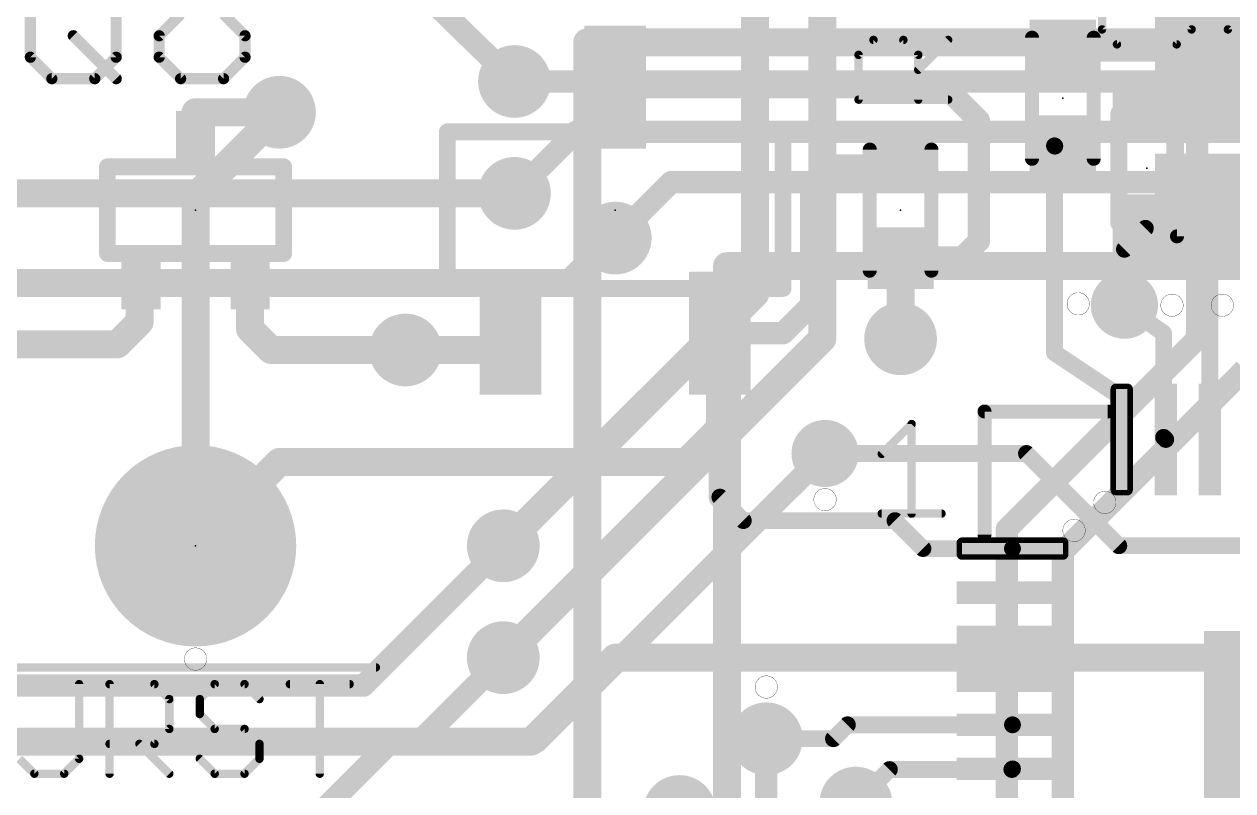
# Model space of a CAD drawing. Extents: x -18 to 144, y -21 to 125.
# Drawn here: x 40.61 to 51.58, y 72.2 to 79.16 of the extents above; entities that cross this region are included whole.
import ezdxf

# ---------------------------------------------------------------- set-up
doc = ezdxf.new("R2010")
doc.units = 0
for name, color, linetype in [('1', 251, 'CONTINUOUS'), ('114', 4, 'CONTINUOUS'), ('15', 251, 'CONTINUOUS'), ('16', 175, 'CONTINUOUS'), ('17', 1, 'CONTINUOUS'), ('18', 82, 'CONTINUOUS'), ('2', 82, 'CONTINUOUS'), ('21', 253, 'CONTINUOUS'), ('22', 251, 'CONTINUOUS'), ('23', 7, 'CONTINUOUS'), ('24', 7, 'CONTINUOUS'), ('25', 253, 'CONTINUOUS'), ('27', 251, 'CONTINUOUS'), ('28', 251, 'CONTINUOUS')]:
    doc.layers.add(name, color=color, linetype=linetype)

# ---------------------------------------------------------------- blocks, each defined once
blk = doc.blocks.new('ROUNDP')
at = {"const_width": 0.5}
blk.add_lwpolyline([(0, -0.25, 1), (0, 0.25, 1), (0, -0.25)], format="xyb", dxfattribs=at)
blk = doc.blocks.new('RECT')
blk.add_solid([(-0.5, -0.5), (0.5, -0.5), (-0.5, 0.5), (0.5, 0.5)])
blk = doc.blocks.new('RECT32512X162560R50')
at = {"const_width": 0.0508}
blk.add_lwpolyline([(0.0762, -0.4572), (0.0762, 0.4572, 0.4142), (0.0508, 0.4826), (-0.0508, 0.4826, 0.4142), (-0.0762, 0.4572), (-0.0762, -0.4572, 0.4142), (-0.0508, -0.4826), (0.0508, -0.4826, 0.4142)], format="xyb", close=True, dxfattribs=at)
blk.add_solid([(-0.0635, -0.4699), (0.0635, -0.4699), (-0.0635, 0.4699), (0.0635, 0.4699)])
blk = doc.blocks.new('ROUNDV')
at = {"const_width": 0.5}
blk.add_lwpolyline([(0, -0.25, 1), (0, 0.25, 1), (0, -0.25)], format="xyb", dxfattribs=at)

msp = doc.modelspace()

# ---------------------------------------------------------------- linework, layer by layer
at = {"layer": '1'}
for points, const_width in [([(51.2064, 78.8956), (51.2064, 80.6196)], 0.3048), ([(45.0596, 78.6384), (44.069, 79.6036)], 0.2032), ([(50.038, 78.921), (51.413, 78.921)], 0.2032), ([(51.362, 78.74), (51.2064, 78.8956)], 0.254), ([(51.362, 78.74), (51.424, 78.932)], 0.254), ([(51.413, 78.921), (51.424, 78.932)], 0.2032), ([(45.974, 78.5876), (48.9712, 78.5876)], 0.2032), ([(48.9712, 78.5876), (49.276, 78.2828)], 0.2032), ([(42.164, 78.1177), (42.164, 78.359)], 0.254), ([(42.164, 78.359), (42.926, 78.359)], 0.254), ([(49.276, 78.2828), (49.276, 77.1906)], 0.2032), ([(49.965, 78.051), (49.9618, 78.0542)], 0.1524), ([(49.9618, 78.0542), (49.9618, 76.1746)], 0.1524), ([(50.038, 78.051), (49.965, 78.051)], 0.1524), ([(47.752, 77.6224), (48.006, 77.8764)], 0.2032), ([(48.006, 77.8764), (48.5362, 77.8764)], 0.2032), ([(48.5362, 77.8764), (48.5648, 77.905)], 0.2032), ([(47.752, 76.6064), (47.752, 77.6224)], 0.2032), ([(51.372, 77.226), (51.424, 77.532)], 0.1524), ([(49.276, 77.1906), (49.1236, 77.0382)], 0.2032), ([(51.372, 75.3872), (51.372, 77.226)], 0.1524), ([(48.5648, 77.035), (48.5648, 76.3016)], 0.254), ([(48.568, 77.0382), (48.5648, 77.035)], 0.2032), ([(49.1236, 77.0382), (48.568, 77.0382)], 0.2032), ([(41.656, 76.8096), (41.6687, 76.8223)], 0.254), ([(41.656, 76.454), (41.656, 76.8096)], 0.254), ([(42.6593, 76.3905), (42.6593, 76.8223)], 0.254), ([(47.498, 76.3524), (47.752, 76.6064)], 0.2032), ([(50.5968, 76.6064), (50.9524, 76.3524)], 0.1524), ([(41.4528, 76.2508), (41.656, 76.454)], 0.254), ([(42.6593, 76.3905), (42.8498, 76.2)], 0.254), ([(39.8526, 76.2508), (41.4528, 76.2508)], 0.254), ([(44.8716, 76.2), (45.024, 76.3524)], 0.254), ([(46.924, 76.3524), (46.924, 75.4888)], 0.254), ([(46.924, 76.3524), (47.498, 76.3524)], 0.2032), ([(50.9524, 76.3524), (50.9524, 75.4068)], 0.1524), ([(42.8498, 76.2), (44.069, 76.2)], 0.254), ([(44.069, 76.2), (44.8716, 76.2)], 0.254), ([(49.9618, 76.1746), (50.572, 75.7682)], 0.1524), ([(50.572, 75.7682), (50.572, 75.3872)], 0.1524), ([(46.6192, 75.184), (46.924, 75.4888)], 0.254), ([(46.924, 75.4888), (46.924, 74.864)], 0.2032), ([(50.9524, 75.4068), (50.972, 75.3872)], 0.1524), ([(42.164, 74.422), (42.926, 75.184)], 0.254), ([(42.926, 75.184), (46.6192, 75.184)], 0.254), ([(49.7078, 75.2602), (47.879, 75.2602)], 0.1524), ([(50.546, 74.422), (49.7078, 75.2602)], 0.1524), ([(47.1374, 74.6506), (46.924, 74.864)], 0.1524), ([(48.514, 74.6506), (47.1374, 74.6506)], 0.1524), ([(48.514, 74.6506), (48.768, 74.3966)], 0.1524), ([(44.958, 74.422), (43.688, 73.152)], 0.2032), ([(48.768, 74.3966), (49.5802, 74.3966)], 0.1524), ([(49.5548, 74.3966), (49.5808, 74.396)], 0.1524), ([(49.5802, 74.3966), (49.5808, 74.396)], 0.1524), ([(51.9684, 74.422), (50.546, 74.422)], 0.1524), ([(44.9352, 73.3832), (44.196, 72.644)], 0.2032), ([(44.958, 73.406), (44.9352, 73.406)], 0.2032), ([(44.9352, 73.406), (44.9352, 73.3832)], 0.2032), ([(43.688, 73.152), (40.168, 73.152)], 0.2032), ([(47.9552, 72.6694), (48.0822, 72.7964)], 0.1524), ([(48.0822, 72.7964), (49.5804, 72.7964)], 0.1524), ([(49.5804, 72.7964), (49.5808, 72.796)], 0.1524), ([(44.196, 72.644), (40.414, 72.644)], 0.2032), ([(47.3456, 72.6694), (47.9552, 72.6694)], 0.1524), ([(48.1584, 72.0852), (48.4632, 72.39)], 0.1524), ([(48.4632, 72.39), (49.5748, 72.39)], 0.1524), ([(49.5748, 72.39), (49.5808, 72.396)], 0.1524)]:
    msp.add_lwpolyline(points, dxfattribs=dict(at, const_width=const_width))
for points, const_width in [([(50.038, 78.9718, 1), (50.038, 78.8702)], 0.1016), ([(51.2513, 78.9405, 1), (51.1615, 78.8507)], 0.127), ([(51.4844, 78.9125, 1), (51.3636, 78.9515)], 0.127), ([(51.3771, 78.9569, 1), (51.4489, 78.8851)], 0.1016), ([(51.4599, 78.8961, 1), (51.3881, 78.9679)], 0.1016), ([(51.413, 78.8702, 1), (51.413, 78.9718)], 0.1016), ([(51.1302, 78.8956, 1), (51.2826, 78.8956)], 0.1524), ([(51.3016, 78.7595, 1), (51.4224, 78.7205)], 0.127), ([(51.3171, 78.6951, 1), (51.4069, 78.7849)], 0.127), ([(45.0241, 78.602, 1), (45.0951, 78.6748)], 0.1016), ([(45.974, 78.6384, 1), (45.974, 78.5368)], 0.1016), ([(49.0071, 78.6235, 1), (48.9353, 78.5517)], 0.1016), ([(48.9712, 78.5368, 1), (48.9712, 78.6384)], 0.1016), ([(42.2275, 78.359, 1), (42.1005, 78.359)], 0.127), ([(42.164, 78.4225, 1), (42.164, 78.2955)], 0.127), ([(42.926, 78.2955, 1), (42.926, 78.4225)], 0.127), ([(49.3268, 78.2828, 1), (49.2252, 78.2828)], 0.1016), ([(49.2401, 78.2469, 1), (49.3119, 78.3187)], 0.1016), ([(42.1005, 78.1177, 1), (42.2275, 78.1177)], 0.127), ([(49.9999, 78.0542, 1), (49.9237, 78.0542)], 0.0762), ([(49.9887, 78.0811, 1), (49.9349, 78.0273)], 0.0762), ([(49.965, 78.0891, 1), (49.965, 78.0129)], 0.0762), ([(50.038, 78.0129, 1), (50.038, 78.0891)], 0.0762), ([(49.9381, 78.0241, 1), (49.9919, 78.0779)], 0.0762), ([(48.006, 77.9272, 1), (48.006, 77.8256)], 0.1016), ([(48.0419, 77.8405, 1), (47.9701, 77.9123)], 0.1016), ([(48.5003, 77.9123, 1), (48.5721, 77.8405)], 0.1016), ([(48.6007, 77.8691, 1), (48.5289, 77.9409)], 0.1016), ([(48.5362, 77.8256, 1), (48.5362, 77.9272)], 0.1016), ([(47.8028, 77.6224, 1), (47.7012, 77.6224)], 0.1016), ([(47.7161, 77.6583, 1), (47.7879, 77.5865)], 0.1016), ([(51.4616, 77.5256, 1), (51.3864, 77.5384)], 0.0762), ([(49.3119, 77.1547, 1), (49.2401, 77.2265)], 0.1016), ([(51.4101, 77.226, 1), (51.3339, 77.226)], 0.0762), ([(51.3344, 77.2324, 1), (51.4096, 77.2196)], 0.0762), ([(48.6283, 77.035, 1), (48.5013, 77.035)], 0.127), ([(48.568, 77.089, 1), (48.568, 76.9874)], 0.1016), ([(48.6039, 77.0023, 1), (48.5321, 77.0741)], 0.1016), ([(49.1236, 76.9874, 1), (49.1236, 77.089)], 0.1016), ([(49.2252, 77.1906, 1), (49.3268, 77.1906)], 0.1016), ([(48.5289, 77.0709, 1), (48.6007, 76.9991)], 0.1016), ([(49.0877, 77.0741, 1), (49.1595, 77.0023)], 0.1016), ([(41.7195, 76.8096, 1), (41.5925, 76.8096)], 0.127), ([(41.7136, 76.7774, 1), (41.6238, 76.8672)], 0.127), ([(42.7228, 76.8223, 1), (42.5958, 76.8223)], 0.127), ([(41.6111, 76.8545, 1), (41.7009, 76.7647)], 0.127), ([(47.7879, 76.5705, 1), (47.7161, 76.6423)], 0.1016), ([(47.7012, 76.6064, 1), (47.8028, 76.6064)], 0.1016), ([(50.6189, 76.6374, 1), (50.5747, 76.5754)], 0.0762), ([(41.5925, 76.454, 1), (41.7195, 76.454)], 0.127), ([(41.7009, 76.4091, 1), (41.6111, 76.4989)], 0.127), ([(42.7042, 76.4354, 1), (42.6144, 76.3456)], 0.127), ([(41.4528, 76.1873, 1), (41.4528, 76.3143)], 0.127), ([(42.5958, 76.3905, 1), (42.7228, 76.3905)], 0.127), ([(45.0689, 76.3075, 1), (44.9791, 76.3973)], 0.127), ([(46.9875, 76.3524, 1), (46.8605, 76.3524)], 0.127), ([(46.924, 76.4032, 1), (46.924, 76.3016)], 0.1016), ([(47.4621, 76.3883, 1), (47.5339, 76.3165)], 0.1016), ([(47.498, 76.3016, 1), (47.498, 76.4032)], 0.1016), ([(50.9905, 76.3524, 1), (50.9143, 76.3524)], 0.0762), ([(50.9303, 76.3214, 1), (50.9745, 76.3834)], 0.0762), ([(41.4079, 76.2957, 1), (41.4977, 76.2059)], 0.127), ([(42.8498, 76.2635, 1), (42.8498, 76.1365)], 0.127), ([(42.8049, 76.1551, 1), (42.8947, 76.2449)], 0.127), ([(44.069, 76.2635, 1), (44.069, 76.1365)], 0.127), ([(44.069, 76.1365, 1), (44.069, 76.2635)], 0.127), ([(44.8267, 76.2449, 1), (44.9165, 76.1551)], 0.127), ([(44.8716, 76.1365, 1), (44.8716, 76.2635)], 0.127), ([(48.5013, 76.3016, 1), (48.6283, 76.3016)], 0.127), ([(49.9829, 76.2063, 1), (49.9407, 76.1429)], 0.0762), ([(49.9237, 76.1746, 1), (49.9999, 76.1746)], 0.0762), ([(50.6101, 75.7682, 1), (50.5339, 75.7682)], 0.0762), ([(50.5509, 75.7365, 1), (50.5931, 75.7999)], 0.0762), ([(46.9689, 75.4439, 1), (46.8791, 75.5337)], 0.127), ([(46.8605, 75.4888, 1), (46.9875, 75.4888)], 0.127), ([(46.9748, 75.4888, 1), (46.8732, 75.4888)], 0.1016), ([(50.5339, 75.3872, 1), (50.6101, 75.3872)], 0.0762), ([(50.9143, 75.4068, 1), (50.9905, 75.4068)], 0.0762), ([(50.9793, 75.4337, 1), (50.9255, 75.3799)], 0.0762), ([(50.9451, 75.3603, 1), (50.9989, 75.4141)], 0.0762), ([(51.3339, 75.3872, 1), (51.4101, 75.3872)], 0.0762), ([(42.926, 75.2475, 1), (42.926, 75.1205)], 0.127), ([(42.9709, 75.1391, 1), (42.8811, 75.2289)], 0.127), ([(46.5743, 75.2289, 1), (46.6641, 75.1391)], 0.127), ([(46.6192, 75.1205, 1), (46.6192, 75.2475)], 0.127), ([(47.879, 75.2983, 1), (47.879, 75.2221)], 0.0762), ([(49.7347, 75.2871, 1), (49.6809, 75.2333)], 0.0762), ([(49.7078, 75.2221, 1), (49.7078, 75.2983)], 0.0762), ([(46.8732, 74.864, 1), (46.9748, 74.864)], 0.1016), ([(46.9509, 74.8909, 1), (46.8971, 74.8371)], 0.0762), ([(47.1374, 74.6887, 1), (47.1374, 74.6125)], 0.0762), ([(48.5409, 74.6775, 1), (48.4871, 74.6237)], 0.0762), ([(48.514, 74.6125, 1), (48.514, 74.6887)], 0.0762), ([(47.1105, 74.6237, 1), (47.1643, 74.6775)], 0.0762), ([(42.1191, 74.4669, 1), (42.2089, 74.3771)], 0.127), ([(44.9939, 74.3861, 1), (44.9221, 74.4579)], 0.1016), ([(48.768, 74.4347, 1), (48.768, 74.3585)], 0.0762), ([(48.7411, 74.3697, 1), (48.7949, 74.4235)], 0.0762), ([(49.5557, 74.4347, 1), (49.5539, 74.3585)], 0.0762), ([(49.6071, 74.4235, 1), (49.5533, 74.3697)], 0.0762), ([(49.5539, 74.3691, 1), (49.6077, 74.4229)], 0.0762), ([(49.5799, 74.3579, 1), (49.5817, 74.4341)], 0.0762), ([(49.5802, 74.3585, 1), (49.5802, 74.4347)], 0.0762), ([(50.546, 74.4601, 1), (50.546, 74.3839)], 0.0762), ([(50.5191, 74.3951, 1), (50.5729, 74.4489)], 0.0762), ([(44.9352, 73.4568, 1), (44.9352, 73.3552)], 0.1016), ([(44.986, 73.406, 1), (44.8844, 73.406)], 0.1016), ([(44.8844, 73.3832, 1), (44.986, 73.3832)], 0.1016), ([(44.9711, 73.3473, 1), (44.8993, 73.4191)], 0.1016), ([(44.958, 73.3552, 1), (44.958, 73.4568)], 0.1016), ([(43.6521, 73.1879, 1), (43.7239, 73.1161)], 0.1016), ([(43.688, 73.1012, 1), (43.688, 73.2028)], 0.1016), ([(48.0822, 72.8345, 1), (48.0822, 72.7583)], 0.0762), ([(48.1091, 72.7695, 1), (48.0553, 72.8233)], 0.0762), ([(49.6073, 72.8233, 1), (49.5535, 72.7695)], 0.0762), ([(49.5539, 72.7691, 1), (49.6077, 72.8229)], 0.0762), ([(49.5804, 72.7583, 1), (49.5804, 72.8345)], 0.0762), ([(44.1601, 72.6799, 1), (44.2319, 72.6081)], 0.1016), ([(44.196, 72.5932, 1), (44.196, 72.6948)], 0.1016), ([(47.3456, 72.7075, 1), (47.3456, 72.6313)], 0.0762), ([(47.9283, 72.6963, 1), (47.9821, 72.6425)], 0.0762), ([(47.9552, 72.6313, 1), (47.9552, 72.7075)], 0.0762), ([(48.4632, 72.4281, 1), (48.4632, 72.3519)], 0.0762), ([(48.4901, 72.3631, 1), (48.4363, 72.4169)], 0.0762), ([(49.5479, 72.4169, 1), (49.6017, 72.3631)], 0.0762), ([(49.6077, 72.3691, 1), (49.5539, 72.4229)], 0.0762), ([(49.5748, 72.3519, 1), (49.5748, 72.4281)], 0.0762)]:
    msp.add_lwpolyline(points, format="xyb", dxfattribs=dict(at, const_width=const_width))
at = {"layer": '114', "const_width": 0.0025}
for points in [[(50.1777, 76.5175, 1), (50.1777, 76.7207, 1), (50.1777, 76.5175)], [(51.0286, 76.5048, 1), (51.0286, 76.708, 1), (51.0286, 76.5048)], [(51.4858, 76.5048, 1), (51.4858, 76.708, 1), (51.4858, 76.5048)], [(47.879, 74.7395, 1), (47.879, 74.9427, 1), (47.879, 74.7395)], [(50.419, 74.7141, 1), (50.419, 74.9173, 1), (50.419, 74.7141)], [(50.1396, 74.4601, 1), (50.1396, 74.6633, 1), (50.1396, 74.4601)], [(42.164, 73.2917, 1), (42.164, 73.4949, 1), (42.164, 73.2917)], [(47.3456, 73.0377, 1), (47.3456, 73.2409, 1), (47.3456, 73.0377)]]:
    msp.add_lwpolyline(points, format="xyb", dxfattribs=at)
at = {"layer": '15'}
for points, const_width in [([(66.04, 78.994), (45.72, 78.994)], 0.254), ([(45.72, 78.994), (45.72, 59.69)], 0.254), ([(65.024, 78.6384), (45.0596, 78.6384)], 0.2032), ([(45.6184, 78.1812), (45.0596, 77.6224)], 0.2032), ([(61.3156, 78.1812), (45.6184, 78.1812)], 0.2032), ([(46.482, 77.724), (45.974, 77.216)], 0.2032), ([(60.452, 77.724), (46.482, 77.724)], 0.2032), ([(46.99, 76.962), (64.77, 76.962)], 0.254), ([(46.99, 60.96), (46.99, 76.962)], 0.254)]:
    msp.add_lwpolyline(points, dxfattribs=dict(at, const_width=const_width))
for points, const_width in [([(45.72, 79.0575, 1), (45.72, 78.9305)], 0.127), ([(45.7835, 78.994, 1), (45.6565, 78.994)], 0.127), ([(45.0596, 78.6892, 1), (45.0596, 78.5876)], 0.1016), ([(45.6184, 78.232, 1), (45.6184, 78.1304)], 0.1016), ([(45.6543, 78.1453, 1), (45.5825, 78.2171)], 0.1016), ([(46.482, 77.7748, 1), (46.482, 77.6732)], 0.1016), ([(46.5179, 77.6881, 1), (46.4461, 77.7599)], 0.1016), ([(45.0237, 77.6583, 1), (45.0955, 77.5865)], 0.1016), ([(45.9381, 77.2519, 1), (46.0099, 77.1801)], 0.1016), ([(46.99, 77.0255, 1), (46.99, 76.8985)], 0.127), ([(47.0535, 76.962, 1), (46.9265, 76.962)], 0.127)]:
    msp.add_lwpolyline(points, format="xyb", dxfattribs=dict(at, const_width=const_width))
at = {"layer": '16'}
for points, const_width in [([(47.244, 76.708), (47.244, 81.28)], 0.254), ([(47.8536, 76.3016), (47.8536, 80.1116)], 0.254), ([(51.943, 78.3971), (50.8, 78.3971)], 0.254), ([(45.0596, 77.6224), (34.3916, 77.6224)], 0.254), ([(50.7873, 77.3049), (50.5968, 77.1144)], 0.1524), ([(50.8, 77.3049), (51.943, 77.3049)], 0.254), ([(50.8, 77.3049), (50.7873, 77.3049)], 0.1524), ([(45.974, 77.216), (45.5676, 76.8096)], 0.254), ([(50.5968, 77.1144), (50.5968, 76.6064)], 0.1524), ([(45.5676, 76.8096), (36.4744, 76.8096)], 0.254), ([(44.958, 74.422), (47.244, 76.708)], 0.254), ([(44.958, 73.406), (47.8536, 76.3016)], 0.254), ([(45.974, 73.406), (45.212, 72.644)], 0.254), ([(57.912, 73.406), (45.974, 73.406)], 0.254), ([(45.212, 72.644), (35.456, 72.644)], 0.254)]:
    msp.add_lwpolyline(points, dxfattribs=dict(at, const_width=const_width))
for points, const_width in [([(50.8, 78.4606, 1), (50.8, 78.3336)], 0.127), ([(45.0596, 77.5589, 1), (45.0596, 77.6859)], 0.127), ([(50.8, 77.3684, 1), (50.8, 77.2414)], 0.127), ([(50.7873, 77.343, 1), (50.7873, 77.2668)], 0.0762), ([(50.8142, 77.278, 1), (50.7604, 77.3318)], 0.0762), ([(50.8, 77.2668, 1), (50.8, 77.343)], 0.0762), ([(46.0189, 77.1711, 1), (45.9291, 77.2609)], 0.127), ([(50.6349, 77.1144, 1), (50.5587, 77.1144)], 0.0762), ([(50.5699, 77.1413, 1), (50.6237, 77.0875)], 0.0762), ([(45.5676, 76.7461, 1), (45.5676, 76.8731)], 0.127), ([(45.5227, 76.8545, 1), (45.6125, 76.7647)], 0.127), ([(47.2889, 76.6631, 1), (47.1991, 76.7529)], 0.127), ([(47.1805, 76.708, 1), (47.3075, 76.708)], 0.127), ([(50.5587, 76.6064, 1), (50.6349, 76.6064)], 0.0762), ([(47.8985, 76.2567, 1), (47.8087, 76.3465)], 0.127), ([(47.7901, 76.3016, 1), (47.9171, 76.3016)], 0.127), ([(44.9131, 74.4669, 1), (45.0029, 74.3771)], 0.127), ([(45.974, 73.4695, 1), (45.974, 73.3425)], 0.127), ([(46.0189, 73.3611, 1), (45.9291, 73.4509)], 0.127), ([(44.9131, 73.4509, 1), (45.0029, 73.3611)], 0.127), ([(45.1671, 72.6889, 1), (45.2569, 72.5991)], 0.127), ([(45.212, 72.5805, 1), (45.212, 72.7075)], 0.127)]:
    msp.add_lwpolyline(points, format="xyb", dxfattribs=dict(at, const_width=const_width))
at = {"layer": '2'}
for points, const_width in [([(51.2572, 76.3016), (51.2572, 80.5307)], 0.2032), ([(42.926, 78.359), (42.164, 77.597)], 0.254), ([(42.164, 77.597), (42.164, 74.422)], 0.254), ([(49.53, 74.5744), (51.2572, 76.3016)], 0.2032), ([(50.038, 74.3712), (51.689, 76.0222)], 0.2032), ([(47.879, 75.2602), (45.2628, 72.644)], 0.2032), ([(49.53, 71.3232), (49.53, 74.5744)], 0.2032), ([(50.038, 71.2216), (50.038, 74.3712)], 0.2032), ([(47.3456, 71.882), (47.3456, 72.6694)], 0.2032), ([(42.164, 70.866), (43.942, 72.644)], 0.2032), ([(43.942, 72.644), (45.2628, 72.644)], 0.2032)]:
    msp.add_lwpolyline(points, dxfattribs=dict(at, const_width=const_width))
for points, const_width in [([(42.9709, 78.3141, 1), (42.8811, 78.4039)], 0.127), ([(42.2275, 77.597, 1), (42.1005, 77.597)], 0.127), ([(42.1191, 77.6419, 1), (42.2089, 77.5521)], 0.127), ([(51.2931, 76.2657, 1), (51.2213, 76.3375)], 0.1016), ([(51.2064, 76.3016, 1), (51.308, 76.3016)], 0.1016), ([(47.9149, 75.2243, 1), (47.8431, 75.2961)], 0.1016), ([(49.5808, 74.5744, 1), (49.4792, 74.5744)], 0.1016), ([(49.4941, 74.6103, 1), (49.5659, 74.5385)], 0.1016), ([(42.1005, 74.422, 1), (42.2275, 74.422)], 0.127), ([(50.0888, 74.3712, 1), (49.9872, 74.3712)], 0.1016), ([(50.0021, 74.4071, 1), (50.0739, 74.3353)], 0.1016), ([(47.3964, 72.6694, 1), (47.2948, 72.6694)], 0.1016), ([(43.942, 72.6948, 1), (43.942, 72.5932)], 0.1016), ([(43.9779, 72.6081, 1), (43.9061, 72.6799)], 0.1016), ([(45.2269, 72.6799, 1), (45.2987, 72.6081)], 0.1016), ([(45.2628, 72.5932, 1), (45.2628, 72.6948)], 0.1016)]:
    msp.add_lwpolyline(points, format="xyb", dxfattribs=dict(at, const_width=const_width))
at = {"layer": '21'}
for points, const_width in [([(51.074, 77.232), (51.074, 79.232)], 0.127), ([(49.758, 77.936), (49.758, 79.036)], 0.127), ([(50.318, 77.936), (50.318, 79.036)], 0.127), ([(47.498, 78.1812), (44.45, 78.1812)], 0.1524), ([(44.45, 78.1812), (44.45, 76.7588)], 0.1524), ([(47.498, 76.7588), (47.498, 78.1812)], 0.1524), ([(48.2848, 78.02), (48.2848, 76.92)], 0.127), ([(48.8448, 78.02), (48.8448, 76.92)], 0.127), ([(42.9641, 77.8637), (41.3639, 77.8637)], 0.1524), ([(41.3639, 77.8637), (41.3639, 77.0763)], 0.1524), ([(42.9641, 77.0763), (42.9641, 77.8637)], 0.1524), ([(53.574, 77.232), (51.074, 77.232)], 0.127), ([(41.3639, 77.0763), (42.9641, 77.0763)], 0.1524), ([(44.45, 76.7588), (47.498, 76.7588)], 0.1524), ([(49.3268, 74.5236), (49.3268, 75.6412)], 0.127), ([(49.3268, 75.6412), (50.4444, 75.6412)], 0.127), ([(48.3939, 75.2564), (48.6651, 75.5276)], 0.0762), ([(48.6651, 75.5276), (48.6651, 74.7141)], 0.0762), ([(48.3939, 74.7141), (48.9363, 74.7141)], 0.0762), ([(40.5268, 73.3171), (43.8012, 73.3171)], 0.0762), ([(41.1073, 72.4875), (41.1073, 73.1654)], 0.0762), ([(41.3835, 72.3519), (41.3835, 73.1654)], 0.0762), ([(41.3835, 73.1654), (41.7903, 73.1654)], 0.0762), ([(41.7903, 73.1654), (41.9259, 73.0298)], 0.0762), ([(42.3377, 73.1654), (42.2021, 73.0298)], 0.0762), ([(42.6088, 73.1654), (42.3377, 73.1654)], 0.0762), ([(42.7444, 73.0298), (42.6088, 73.1654)], 0.0762), ([(43.0207, 73.1654), (43.563, 73.1654)], 0.0762), ([(43.2918, 72.3519), (43.2918, 73.1654)], 0.0762), ([(41.9259, 73.0298), (41.9259, 72.7586)], 0.0762), ([(42.2021, 73.0298), (42.2021, 72.8942)], 0.0762), ([(42.2021, 72.8942), (42.3377, 72.7586)], 0.0762), ([(41.9259, 72.7586), (41.7903, 72.6231)], 0.0762), ([(42.3377, 72.7586), (42.6088, 72.7586)], 0.0762), ([(42.6088, 72.7586), (42.7444, 72.6231)], 0.0762), ([(41.7903, 72.6231), (41.3835, 72.6231)], 0.0762), ([(41.6547, 72.6231), (41.9259, 72.3519)], 0.0762), ([(42.7444, 72.6231), (42.7444, 72.4875)], 0.0762), ([(40.5649, 72.4875), (40.7005, 72.3519)], 0.0762), ([(40.9717, 72.3519), (41.1073, 72.4875)], 0.0762), ([(42.3377, 72.3519), (42.2021, 72.4875)], 0.0762), ([(42.7444, 72.4875), (42.6088, 72.3519)], 0.0762), ([(40.7005, 72.3519), (40.9717, 72.3519)], 0.0762), ([(42.6088, 72.3519), (42.3377, 72.3519)], 0.0762)]:
    msp.add_lwpolyline(points, dxfattribs=dict(at, const_width=const_width))
for points, const_width in [([(49.7898, 79.036, 1), (49.7263, 79.036)], 0.0635), ([(50.3498, 79.036, 1), (50.2863, 79.036)], 0.0635), ([(44.45, 78.2193, 1), (44.45, 78.1431)], 0.0762), ([(44.4881, 78.1812, 1), (44.4119, 78.1812)], 0.0762), ([(47.5361, 78.1812, 1), (47.4599, 78.1812)], 0.0762), ([(47.498, 78.1431, 1), (47.498, 78.2193)], 0.0762), ([(48.3166, 78.02, 1), (48.2531, 78.02)], 0.0635), ([(48.8766, 78.02, 1), (48.813, 78.02)], 0.0635), ([(41.3639, 77.9018, 1), (41.3639, 77.8256)], 0.0762), ([(41.402, 77.8637, 1), (41.3258, 77.8637)], 0.0762), ([(43.0022, 77.8637, 1), (42.926, 77.8637)], 0.0762), ([(42.9641, 77.8256, 1), (42.9641, 77.9018)], 0.0762), ([(49.7263, 77.936, 1), (49.7898, 77.936)], 0.0635), ([(50.2863, 77.936, 1), (50.3498, 77.936)], 0.0635), ([(51.074, 77.2638, 1), (51.074, 77.2002)], 0.0635), ([(51.0423, 77.232, 1), (51.1058, 77.232)], 0.0635), ([(41.3639, 77.1144, 1), (41.3639, 77.0382)], 0.0762), ([(42.9641, 77.0382, 1), (42.9641, 77.1144)], 0.0762), ([(41.3258, 77.0763, 1), (41.402, 77.0763)], 0.0762), ([(42.926, 77.0763, 1), (43.0022, 77.0763)], 0.0762), ([(48.2531, 76.92, 1), (48.3166, 76.92)], 0.0635), ([(48.813, 76.92, 1), (48.8766, 76.92)], 0.0635), ([(44.45, 76.7969, 1), (44.45, 76.7207)], 0.0762), ([(47.498, 76.7207, 1), (47.498, 76.7969)], 0.0762), ([(44.4119, 76.7588, 1), (44.4881, 76.7588)], 0.0762), ([(47.4599, 76.7588, 1), (47.5361, 76.7588)], 0.0762), ([(49.3268, 75.673, 1), (49.3268, 75.6094)], 0.0635), ([(49.3586, 75.6412, 1), (49.2951, 75.6412)], 0.0635), ([(50.4444, 75.6094, 1), (50.4444, 75.673)], 0.0635), ([(48.6841, 75.5276, 1), (48.646, 75.5276)], 0.0381), ([(48.6786, 75.5141, 1), (48.6516, 75.5411)], 0.0381), ([(48.3805, 75.2699, 1), (48.4074, 75.243)], 0.0381), ([(48.3939, 74.7331, 1), (48.3939, 74.6951)], 0.0381), ([(48.646, 74.7141, 1), (48.6841, 74.7141)], 0.0381), ([(48.9363, 74.6951, 1), (48.9363, 74.7331)], 0.0381), ([(49.2951, 74.5236, 1), (49.3586, 74.5236)], 0.0635), ([(43.8012, 73.2981, 1), (43.8012, 73.3362)], 0.0381), ([(41.1263, 73.1654, 1), (41.0882, 73.1654)], 0.0381), ([(41.4026, 73.1654, 1), (41.3645, 73.1654)], 0.0381), ([(41.3835, 73.1844, 1), (41.3835, 73.1463)], 0.0381), ([(41.8037, 73.1789, 1), (41.7768, 73.1519)], 0.0381), ([(41.7903, 73.1463, 1), (41.7903, 73.1844)], 0.0381), ([(42.3377, 73.1844, 1), (42.3377, 73.1463)], 0.0381), ([(42.3512, 73.1519, 1), (42.3242, 73.1789)], 0.0381), ([(42.6223, 73.1789, 1), (42.5954, 73.1519)], 0.0381), ([(42.6088, 73.1463, 1), (42.6088, 73.1844)], 0.0381), ([(43.0207, 73.1844, 1), (43.0207, 73.1463)], 0.0381), ([(43.3109, 73.1654, 1), (43.2728, 73.1654)], 0.0381), ([(43.563, 73.1463, 1), (43.563, 73.1844)], 0.0381), ([(41.9449, 73.0298, 1), (41.9068, 73.0298)], 0.0381), ([(41.9124, 73.0163, 1), (41.9393, 73.0433)], 0.0381), ([(42.1886, 73.0433, 1), (42.2156, 73.0163)], 0.0381), ([(42.2212, 73.0298, 1), (42.1831, 73.0298)], 0.0381), ([(42.731, 73.0163, 1), (42.7579, 73.0433)], 0.0381), ([(42.2156, 72.9077, 1), (42.1886, 72.8808)], 0.0381), ([(42.1831, 72.8942, 1), (42.2212, 72.8942)], 0.0381), ([(41.9068, 72.7586, 1), (41.9449, 72.7586)], 0.0381), ([(41.9393, 72.7452, 1), (41.9124, 72.7721)], 0.0381), ([(42.3377, 72.7777, 1), (42.3377, 72.7396)], 0.0381), ([(42.3242, 72.7452, 1), (42.3512, 72.7721)], 0.0381), ([(42.6223, 72.7721, 1), (42.5954, 72.7452)], 0.0381), ([(42.6088, 72.7396, 1), (42.6088, 72.7777)], 0.0381), ([(41.3835, 72.6421, 1), (41.3835, 72.604)], 0.0381), ([(41.6682, 72.6365, 1), (41.6412, 72.6096)], 0.0381), ([(41.7768, 72.6365, 1), (41.8037, 72.6096)], 0.0381), ([(41.7903, 72.604, 1), (41.7903, 72.6421)], 0.0381), ([(42.7635, 72.6231, 1), (42.7254, 72.6231)], 0.0381), ([(42.731, 72.6096, 1), (42.7579, 72.6365)], 0.0381), ([(41.0882, 72.4875, 1), (41.1263, 72.4875)], 0.0381), ([(41.1207, 72.474, 1), (41.0938, 72.501)], 0.0381), ([(42.2156, 72.501, 1), (42.1886, 72.474)], 0.0381), ([(42.7254, 72.4875, 1), (42.7635, 72.4875)], 0.0381), ([(42.7579, 72.474, 1), (42.731, 72.501)], 0.0381), ([(40.7005, 72.3709, 1), (40.7005, 72.3329)], 0.0381), ([(40.6871, 72.3384, 1), (40.714, 72.3654)], 0.0381), ([(40.9582, 72.3654, 1), (40.9852, 72.3384)], 0.0381), ([(40.9717, 72.3329, 1), (40.9717, 72.3709)], 0.0381), ([(41.3645, 72.3519, 1), (41.4026, 72.3519)], 0.0381), ([(41.9124, 72.3384, 1), (41.9393, 72.3654)], 0.0381), ([(42.3377, 72.3709, 1), (42.3377, 72.3329)], 0.0381), ([(42.3242, 72.3384, 1), (42.3512, 72.3654)], 0.0381), ([(42.5954, 72.3654, 1), (42.6223, 72.3384)], 0.0381), ([(42.6088, 72.3329, 1), (42.6088, 72.3709)], 0.0381), ([(43.2728, 72.3519, 1), (43.3109, 72.3519)], 0.0381)]:
    msp.add_lwpolyline(points, format="xyb", dxfattribs=dict(at, const_width=const_width))
at = {"layer": '22', "const_width": 0.1524}
for points in [[(50.546, 77.351), (50.546, 78.351)], [(51.054, 78.351), (51.054, 77.351)]]:
    msp.add_lwpolyline(points, dxfattribs=at)
at = {"layer": '22', "const_width": 0.0762}
for points in [[(50.5841, 78.351, 1), (50.5079, 78.351)], [(51.0921, 78.351, 1), (51.0159, 78.351)], [(50.5079, 77.351, 1), (50.5841, 77.351)], [(51.0159, 77.351, 1), (51.0921, 77.351)]]:
    msp.add_lwpolyline(points, format="xyb", dxfattribs=at)
at = {"layer": '23'}
for p in [(50.038, 78.486), (42.164, 77.47), (45.974, 77.47), (48.5648, 77.47), (42.164, 74.422)]:
    msp.add_point(p, dxfattribs=at)
at = {"layer": '24'}
msp.add_point((50.8, 77.851), dxfattribs=at)
at = {"layer": '25', "const_width": 0.0762}
for points in [[(48.1831, 78.88), (48.3187, 79.0156)], [(48.3187, 79.0156), (48.5899, 79.0156)], [(48.5899, 79.0156), (48.7254, 78.88)], [(48.7254, 78.7445), (48.9966, 79.0156)], [(48.1831, 78.4733), (48.1831, 78.88)], [(48.7254, 78.88), (48.7254, 78.4733)], [(48.9966, 78.4733), (48.1831, 78.4733)]]:
    msp.add_lwpolyline(points, dxfattribs=at)
at = {"layer": '25', "const_width": 0.0381}
for points in [[(48.3187, 79.0347, 1), (48.3187, 78.9966)], [(48.3322, 79.0022, 1), (48.3052, 79.0291)], [(48.6033, 79.0291, 1), (48.5764, 79.0022)], [(48.5899, 78.9966, 1), (48.5899, 79.0347)], [(49.0101, 79.0022, 1), (48.9831, 79.0291)], [(48.2022, 78.88, 1), (48.1641, 78.88)], [(48.1696, 78.8935, 1), (48.1966, 78.8666)], [(48.7445, 78.88, 1), (48.7064, 78.88)], [(48.712, 78.8666, 1), (48.7389, 78.8935)], [(48.712, 78.7579, 1), (48.7389, 78.731)], [(48.1831, 78.4924, 1), (48.1831, 78.4543)], [(48.1641, 78.4733, 1), (48.2022, 78.4733)], [(48.7064, 78.4733, 1), (48.7445, 78.4733)], [(48.9966, 78.4543, 1), (48.9966, 78.4924)]]:
    msp.add_lwpolyline(points, format="xyb", dxfattribs=at)
at = {"layer": '27', "const_width": 0.1016}
for points in [[(40.6644, 78.8587), (40.6644, 79.6383)], [(41.444, 79.6383), (41.444, 78.8587)], [(41.8338, 79.0536), (42.0287, 79.2485)], [(42.4185, 79.2485), (42.6134, 79.0536)], [(41.0542, 79.0536), (41.444, 78.6638)], [(41.8338, 78.8587), (41.8338, 79.0536)], [(42.6134, 79.0536), (42.6134, 78.8587)], [(40.8593, 78.6638), (40.6644, 78.8587)], [(41.444, 78.8587), (41.2491, 78.6638)], [(42.0287, 78.6638), (41.8338, 78.8587)], [(42.6134, 78.8587), (42.4185, 78.6638)], [(41.2491, 78.6638), (40.8593, 78.6638)], [(42.4185, 78.6638), (42.0287, 78.6638)]]:
    msp.add_lwpolyline(points, dxfattribs=at)
at = {"layer": '27', "const_width": 0.0508}
for points in [[(41.0722, 79.0716, 1), (41.0362, 79.0356)], [(41.8158, 79.0716, 1), (41.8518, 79.0356)], [(41.8592, 79.0536, 1), (41.8084, 79.0536)], [(42.6388, 79.0536, 1), (42.588, 79.0536)], [(42.5954, 79.0356, 1), (42.6314, 79.0716)], [(40.6824, 78.8767, 1), (40.6464, 78.8407)], [(41.462, 78.8407, 1), (41.426, 78.8767)], [(41.8518, 78.8767, 1), (41.8158, 78.8407)], [(42.6314, 78.8407, 1), (42.5954, 78.8767)], [(40.639, 78.8587, 1), (40.6898, 78.8587)], [(41.4186, 78.8587, 1), (41.4694, 78.8587)], [(41.8084, 78.8587, 1), (41.8592, 78.8587)], [(42.588, 78.8587, 1), (42.6388, 78.8587)], [(40.8593, 78.6892, 1), (40.8593, 78.6384)], [(40.8413, 78.6458, 1), (40.8773, 78.6818)], [(41.2311, 78.6818, 1), (41.2671, 78.6458)], [(41.2491, 78.6384, 1), (41.2491, 78.6892)], [(41.426, 78.6458, 1), (41.462, 78.6818)], [(42.0287, 78.6892, 1), (42.0287, 78.6384)], [(42.0107, 78.6458, 1), (42.0467, 78.6818)], [(42.4005, 78.6818, 1), (42.4365, 78.6458)], [(42.4185, 78.6384, 1), (42.4185, 78.6892)]]:
    msp.add_lwpolyline(points, format="xyb", dxfattribs=at)
at = {"layer": '28', "const_width": 0.0762}
for points in [[(50.3936, 79.1111), (50.3936, 79.3823)], [(51.2071, 79.3823), (51.2071, 79.1111)], [(51.5366, 79.1111), (51.5366, 79.3823)], [(50.5292, 78.9755), (50.3936, 79.1111)], [(51.2071, 79.1111), (51.0715, 78.9755)], [(51.6722, 78.9755), (51.5366, 79.1111)], [(51.0715, 78.9755), (50.5292, 78.9755)]]:
    msp.add_lwpolyline(points, dxfattribs=at)
at = {"layer": '28', "const_width": 0.0381}
for points in [[(50.3745, 79.1111, 1), (50.4126, 79.1111)], [(50.4071, 79.1246, 1), (50.3801, 79.0976)], [(51.188, 79.1111, 1), (51.2261, 79.1111)], [(51.2206, 79.0976, 1), (51.1936, 79.1246)], [(51.5175, 79.1111, 1), (51.5556, 79.1111)], [(51.5501, 79.1246, 1), (51.5231, 79.0976)], [(50.5292, 78.9946, 1), (50.5292, 78.9565)], [(50.5157, 78.9621, 1), (50.5427, 78.989)], [(51.058, 78.989, 1), (51.085, 78.9621)], [(51.0715, 78.9565, 1), (51.0715, 78.9946)]]:
    msp.add_lwpolyline(points, format="xyb", dxfattribs=at)

# ---------------------------------------------------------------- block references
at = {"layer": '1'}
for p, xscale, yscale in [((51.424, 78.932), 1.1, 0.9), ((45.974, 78.5876), 0.5588, 1.1176), ((42.164, 78.1177), 0.3556, 0.508), ((51.424, 77.532), 1.1, 0.9), ((41.6687, 76.8223), 0.3556, 0.508), ((42.6593, 76.8223), 0.3556, 0.508), ((45.024, 76.3524), 0.5588, 1.1176), ((46.924, 76.3524), 0.5588, 1.1176), ((55.372, 69.596), 8.1026, 8.1026)]:
    msp.add_blockref('RECT', p, dxfattribs=dict(at, xscale=xscale, yscale=yscale))
for p, xscale, yscale, rotation in [((50.038, 78.921), 0.56, 0.6, 270), ((50.038, 78.051), 0.56, 0.6, 270), ((48.5648, 77.905), 0.56, 0.6, 90), ((48.5648, 77.035), 0.56, 0.6, 90), ((50.972, 75.3872), 0.2032, 1.016, 180), ((51.372, 75.3872), 0.2032, 1.016, 180), ((49.5808, 73.996), 0.2032, 1.016, 270), ((49.5808, 73.596), 0.2032, 1.016, 270), ((49.5808, 73.196), 0.2032, 1.016, 270), ((49.5808, 72.796), 0.2032, 1.016, 270), ((49.5808, 72.396), 0.2032, 1.016, 270)]:
    msp.add_blockref('RECT', p, dxfattribs=dict(at, xscale=xscale, yscale=yscale, rotation=rotation))
for p, rotation in [((50.572, 75.3872), 180), ((49.5808, 74.396), 270)]:
    msp.add_blockref('RECT32512X162560R50', p, dxfattribs=dict(at, rotation=rotation))
at = {"layer": '16', "xscale": 0.62, "yscale": 0.62, "rotation": 90}
for p in [(50.8, 78.3971), (50.8, 77.3049)]:
    msp.add_blockref('RECT', p, dxfattribs=at)
at = {"layer": '17'}
for xscale, yscale in [(1.8288, 1.8288), (1.8288, 1.8288), (1.6002, 1.6002), (1.6002, 1.6002)]:
    msp.add_blockref('ROUNDP', (42.164, 74.422), dxfattribs=dict(at, xscale=xscale, yscale=yscale))
at = {"layer": '18'}
for p, xscale, yscale in [((45.0596, 78.6384), 0.6604, 0.6604), ((45.0596, 78.6384), 0.6604, 0.6604), ((45.0596, 78.6384), 0.6604, 0.6604), ((45.0596, 78.6384), 0.6604, 0.6604), ((42.926, 78.359), 0.6604, 0.6604), ((42.926, 78.359), 0.6604, 0.6604), ((42.926, 78.359), 0.6604, 0.6604), ((42.926, 78.359), 0.6604, 0.6604), ((45.0596, 77.6224), 0.6604, 0.6604), ((45.0596, 77.6224), 0.6604, 0.6604), ((45.0596, 77.6224), 0.6604, 0.6604), ((45.0596, 77.6224), 0.6604, 0.6604), ((45.974, 77.216), 0.6604, 0.6604), ((45.974, 77.216), 0.6604, 0.6604), ((45.974, 77.216), 0.6604, 0.6604), ((45.974, 77.216), 0.6604, 0.6604), ((50.5968, 76.6064), 0.6096, 0.6096), ((50.5968, 76.6064), 0.6096, 0.6096), ((50.5968, 76.6064), 0.6096, 0.6096), ((50.5968, 76.6064), 0.6096, 0.6096), ((48.5648, 76.3016), 0.6604, 0.6604), ((48.5648, 76.3016), 0.6604, 0.6604), ((48.5648, 76.3016), 0.6604, 0.6604), ((48.5648, 76.3016), 0.6604, 0.6604), ((44.069, 76.2), 0.6604, 0.6604), ((44.069, 76.2), 0.6604, 0.6604), ((44.069, 76.2), 0.6604, 0.6604), ((44.069, 76.2), 0.6604, 0.6604), ((47.879, 75.2602), 0.6096, 0.6096), ((47.879, 75.2602), 0.6096, 0.6096), ((47.879, 75.2602), 0.6096, 0.6096), ((47.879, 75.2602), 0.6096, 0.6096), ((44.958, 74.422), 0.6604, 0.6604), ((44.958, 74.422), 0.6604, 0.6604), ((44.958, 74.422), 0.6604, 0.6604), ((44.958, 74.422), 0.6604, 0.6604), ((44.958, 73.406), 0.6604, 0.6604), ((44.958, 73.406), 0.6604, 0.6604), ((44.958, 73.406), 0.6604, 0.6604), ((44.958, 73.406), 0.6604, 0.6604), ((47.3456, 72.6694), 0.6604, 0.6604), ((47.3456, 72.6694), 0.6604, 0.6604), ((47.3456, 72.6694), 0.6604, 0.6604), ((47.3456, 72.6694), 0.6604, 0.6604), ((46.5582, 72.009), 0.6604, 0.6604), ((46.5582, 72.009), 0.6604, 0.6604), ((46.5582, 72.009), 0.6604, 0.6604), ((46.5582, 72.009), 0.6604, 0.6604), ((48.1584, 72.0852), 0.6604, 0.6604), ((48.1584, 72.0852), 0.6604, 0.6604), ((48.1584, 72.0852), 0.6604, 0.6604), ((48.1584, 72.0852), 0.6604, 0.6604)]:
    msp.add_blockref('ROUNDV', p, dxfattribs=dict(at, xscale=xscale, yscale=yscale))

doc.saveas('drawing.dxf')
